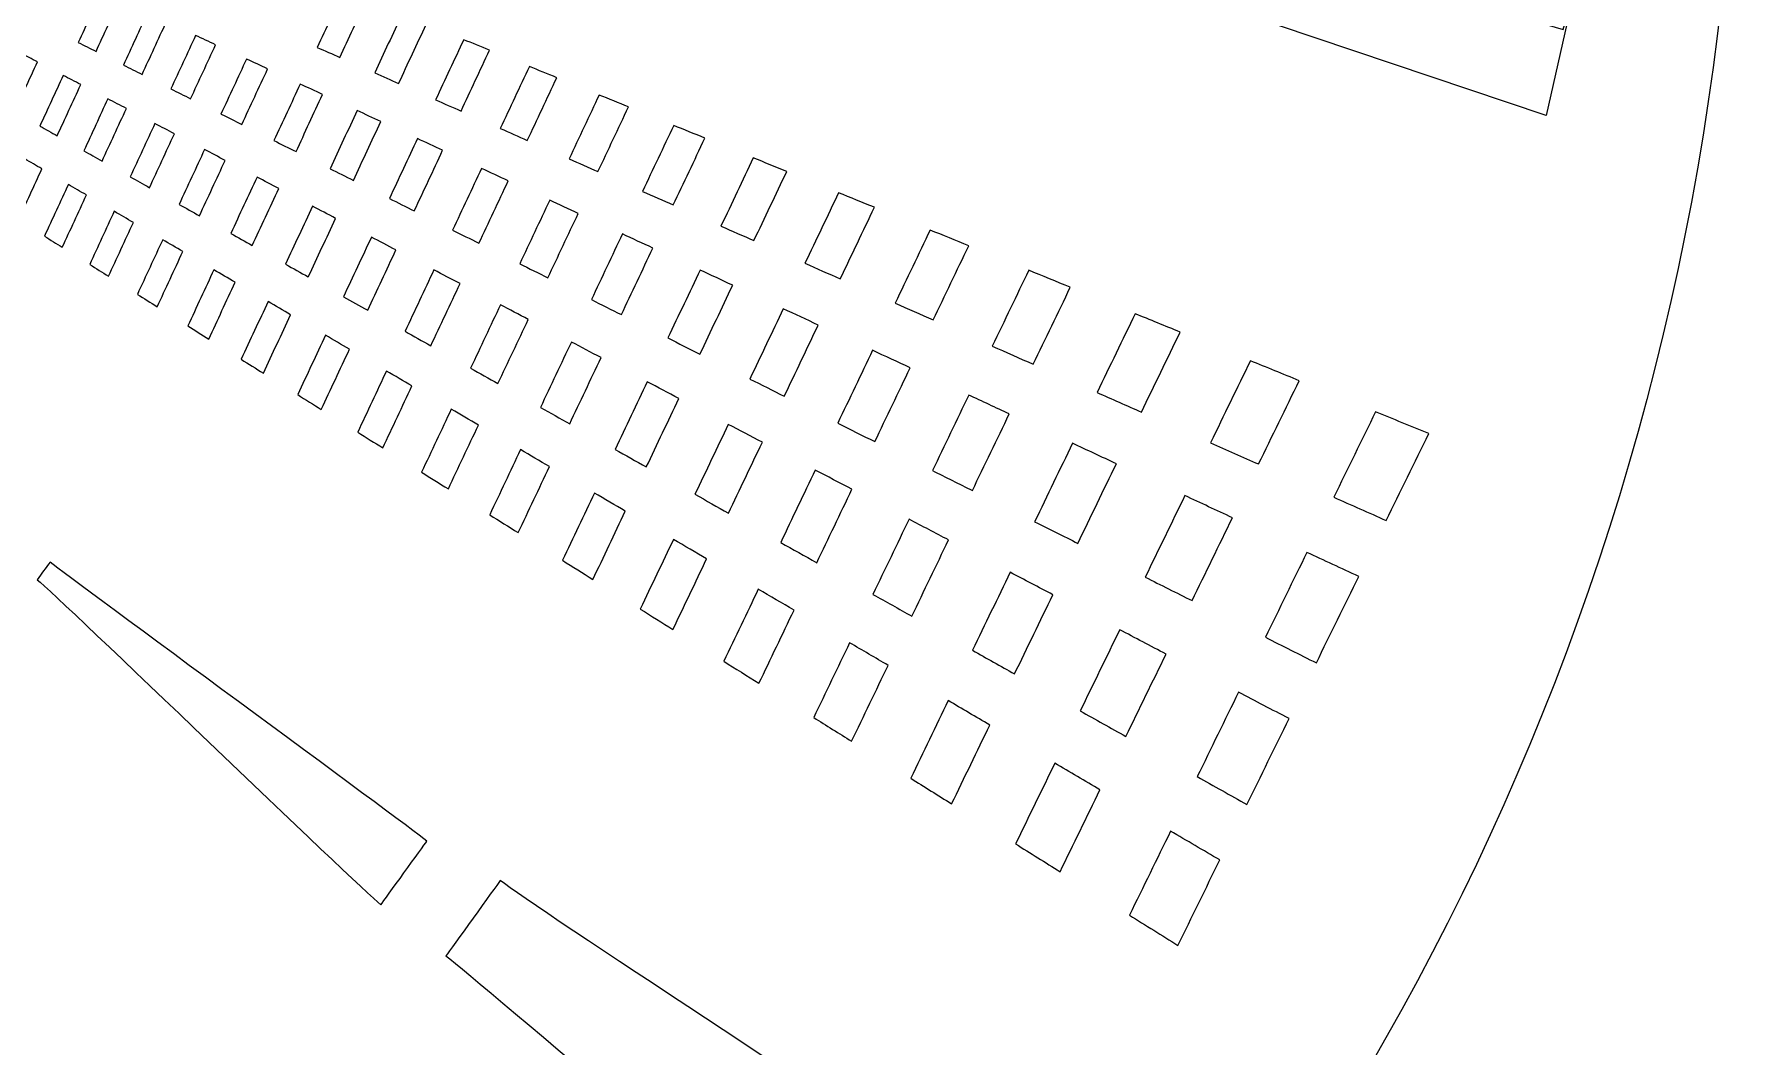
# Model space of a CAD drawing. Header units: millimetres. Extents: x -751 to 1411, y -446 to 1681.
# Drawn here: x -15.1 to 300, y -198.6 to -11.5 of the extents above; entities that cross this region are included whole.
import ezdxf

# ---------------------------------------------------------------- set-up
doc = ezdxf.new("R2010")
doc.units = ezdxf.units.MM
doc.header["$MEASUREMENT"] = 0
doc.layers.add('Layer 6', color=7, linetype='Continuous')

msp = doc.modelspace()

# ---------------------------------------------------------------- linework, layer by layer
at = {"layer": 'Layer 6', "lineweight": 0}
msp.add_lwpolyline([(147, 24.53), (267.55, -10.62), (268.82, -6.28), (148.39, 28.83), (151.05, 37.06), (273.14, 12.24), (264.38, -26.56), (143.62, 14.09), (147, 24.53)], dxfattribs=at)
for points in [[(-198.52, 551.4), (-477.55, 551.4), (-697.08, 331.88), (-697.08, 52.85), (-697.08, -226.18), (-477.55, -445.71), (-198.52, -445.71), (80.51, -445.71), (300.03, -226.18), (300.03, 52.85), (300.03, 331.88), (80.51, 551.4), (-198.52, 551.4)], [(0.7, -5.21), (-0.76, -8.37), (-2.22, -11.53), (-3.68, -14.7), (-4.77, -14.15), (-5.86, -13.6), (-6.96, -13.05), (-5.52, -9.92), (-4.07, -6.79), (-2.63, -3.66), (-1.52, -4.18), (-0.41, -4.69), (0.7, -5.21)], [(41.4, -15.8), (40, -15.19), (38.61, -14.57), (37.22, -13.96), (38.85, -10.46), (40.47, -6.97), (42.1, -3.48), (43.51, -4.05), (44.92, -4.63), (46.33, -5.2), (44.69, -8.74), (43.04, -12.27), (41.4, -15.8)], [(9.33, -9.22), (7.83, -12.47), (6.33, -15.71), (4.83, -18.96), (3.68, -18.38), (2.53, -17.8), (1.38, -17.23), (2.86, -14.02), (4.34, -10.8), (5.82, -7.59), (6.99, -8.14), (8.16, -8.68), (9.33, -9.22)], [(52.26, -20.61), (50.79, -19.96), (49.32, -19.31), (47.84, -18.65), (49.52, -15.06), (51.19, -11.47), (52.87, -7.87), (54.37, -8.48), (55.86, -9.09), (57.36, -9.7), (55.66, -13.34), (53.96, -16.97), (52.26, -20.61)], [(18.43, -13.45), (16.89, -16.79), (15.35, -20.12), (13.8, -23.45), (12.59, -22.84), (11.37, -22.23), (10.16, -21.63), (11.68, -18.33), (13.21, -15.03), (14.73, -11.73), (15.97, -12.31), (17.2, -12.88), (18.43, -13.45)], [(63.8, -25.71), (62.23, -25.02), (60.66, -24.33), (59.1, -23.63), (60.83, -19.93), (62.56, -16.23), (64.29, -12.53), (65.88, -13.18), (67.47, -13.83), (69.06, -14.47), (67.31, -18.22), (65.55, -21.96), (63.8, -25.71)], [(-21.8, -24.14), (-20.4, -21.1), (-19, -18.05), (-17.6, -15.01), (-16.57, -15.55), (-15.54, -16.09), (-14.51, -16.63), (-15.92, -19.7), (-17.34, -22.78), (-18.75, -25.86), (-19.77, -25.29), (-20.78, -24.71), (-21.8, -24.14)], [(28.04, -17.92), (26.45, -21.35), (24.86, -24.77), (23.27, -28.19), (21.99, -27.55), (20.71, -26.91), (19.42, -26.26), (20.99, -22.88), (22.57, -19.49), (24.14, -16.11), (25.44, -16.71), (26.74, -17.32), (28.04, -17.92)], [(76.05, -31.13), (74.39, -30.39), (72.72, -29.66), (71.06, -28.92), (72.85, -25.11), (74.64, -21.29), (76.43, -17.48), (78.12, -18.17), (79.81, -18.86), (81.5, -19.55), (79.68, -23.41), (77.87, -27.27), (76.05, -31.13)], [(-14.07, -28.49), (-12.63, -25.37), (-11.19, -22.24), (-9.75, -19.12), (-8.67, -19.69), (-7.59, -20.26), (-6.5, -20.83), (-7.96, -23.98), (-9.41, -27.13), (-10.86, -30.29), (-11.93, -29.69), (-13, -29.09), (-14.07, -28.49)], [(38.21, -22.65), (36.57, -26.17), (34.93, -29.69), (33.29, -33.21), (31.93, -32.53), (30.57, -31.85), (29.22, -31.17), (30.83, -27.69), (32.45, -24.21), (34.07, -20.73), (35.45, -21.37), (36.83, -22.01), (38.21, -22.65)], [(-5.93, -33.06), (-4.45, -29.85), (-2.98, -26.65), (-1.5, -23.45), (-0.36, -24.05), (0.78, -24.65), (1.93, -25.25), (0.43, -28.48), (-1.06, -31.72), (-2.56, -34.95), (-3.68, -34.32), (-4.81, -33.69), (-5.93, -33.06)], [(89.11, -36.9), (87.33, -36.12), (85.56, -35.33), (83.78, -34.55), (85.64, -30.62), (87.49, -26.68), (89.34, -22.75), (91.14, -23.48), (92.94, -24.22), (94.75, -24.95), (92.87, -28.94), (90.99, -32.92), (89.11, -36.9)], [(2.64, -37.87), (4.16, -34.58), (5.68, -31.3), (7.2, -28.01), (8.4, -28.64), (9.61, -29.28), (10.81, -29.91), (9.27, -33.23), (7.73, -36.55), (6.2, -39.87), (5.01, -39.2), (3.82, -38.54), (2.64, -37.87)], [(48.97, -27.65), (47.28, -31.28), (45.59, -34.9), (43.9, -38.52), (42.46, -37.8), (41.02, -37.08), (39.58, -36.36), (41.25, -32.78), (42.92, -29.2), (44.59, -25.62), (46.05, -26.3), (47.51, -26.97), (48.97, -27.65)], [(60.4, -32.96), (58.65, -36.69), (56.9, -40.43), (55.15, -44.16), (53.62, -43.39), (52.1, -42.63), (50.57, -41.86), (52.29, -38.17), (54.02, -34.49), (55.74, -30.8), (57.29, -31.52), (58.85, -32.24), (60.4, -32.96)], [(103.04, -43.06), (101.14, -42.23), (99.25, -41.39), (97.35, -40.55), (99.27, -36.49), (101.2, -32.43), (103.12, -28.37), (105.04, -29.15), (106.96, -29.93), (108.88, -30.72), (106.93, -34.83), (104.99, -38.95), (103.04, -43.06)], [(-16.85, -34.54), (-15.79, -35.16), (-14.74, -35.78), (-13.68, -36.4), (-15.13, -39.54), (-16.58, -42.68), (-18.03, -45.82), (-19.07, -45.17), (-20.11, -44.52), (-21.15, -43.87), (-19.72, -40.76), (-18.28, -37.65), (-16.85, -34.54)], [(11.68, -42.95), (13.25, -39.57), (14.81, -36.2), (16.38, -32.83), (17.65, -33.49), (18.92, -34.16), (20.19, -34.83), (18.61, -38.24), (17.02, -41.65), (15.44, -45.06), (14.19, -44.36), (12.93, -43.65), (11.68, -42.95)], [(117.94, -49.65), (115.91, -48.76), (113.88, -47.86), (111.85, -46.96), (113.85, -42.76), (115.84, -38.57), (117.83, -34.37), (119.89, -35.21), (121.95, -36.05), (124.01, -36.89), (121.98, -41.14), (119.96, -45.4), (117.94, -49.65)], [(72.54, -38.61), (70.73, -42.45), (68.92, -46.3), (67.11, -50.14), (65.49, -49.33), (63.86, -48.52), (62.24, -47.7), (64.02, -43.91), (65.8, -40.11), (67.59, -36.31), (69.24, -37.08), (70.89, -37.84), (72.54, -38.61)], [(-8.8, -39.26), (-7.68, -39.91), (-6.57, -40.57), (-5.45, -41.22), (-6.94, -44.44), (-8.43, -47.67), (-9.92, -50.89), (-11.02, -50.2), (-12.12, -49.52), (-13.21, -48.83), (-11.74, -45.64), (-10.27, -42.45), (-8.8, -39.26)], [(21.24, -48.32), (22.85, -44.85), (24.46, -41.38), (26.08, -37.91), (27.42, -38.62), (28.77, -39.32), (30.11, -40.03), (28.48, -43.54), (26.85, -47.04), (25.21, -50.55), (23.89, -49.81), (22.56, -49.06), (21.24, -48.32)], [(133.91, -56.72), (131.73, -55.76), (129.56, -54.79), (127.38, -53.83), (129.46, -49.49), (131.53, -45.14), (133.6, -40.8), (135.81, -41.7), (138.01, -42.6), (140.22, -43.5), (138.12, -47.9), (136.01, -52.31), (133.91, -56.72)], [(31.35, -54), (33.01, -50.43), (34.68, -46.86), (36.34, -43.3), (37.77, -44.04), (39.19, -44.79), (40.62, -45.54), (38.93, -49.15), (37.25, -52.75), (35.56, -56.36), (34.16, -55.57), (32.75, -54.79), (31.35, -54)], [(85.47, -44.62), (83.59, -48.59), (81.72, -52.56), (79.85, -56.52), (78.12, -55.66), (76.39, -54.79), (74.66, -53.92), (76.5, -50), (78.35, -46.09), (80.19, -42.17), (81.95, -42.99), (83.71, -43.8), (85.47, -44.62)], [(-0.31, -44.24), (0.87, -44.93), (2.04, -45.61), (3.22, -46.3), (1.68, -49.61), (0.15, -52.92), (-1.38, -56.23), (-2.54, -55.51), (-3.7, -54.78), (-4.85, -54.06), (-3.34, -50.79), (-1.82, -47.51), (-0.31, -44.24)], [(8.65, -49.49), (9.89, -50.22), (11.13, -50.94), (12.37, -51.67), (10.79, -55.07), (9.21, -58.47), (7.63, -61.87), (6.41, -61.1), (5.19, -60.34), (3.97, -59.58), (5.53, -56.21), (7.09, -52.85), (8.65, -49.49)], [(42.07, -60.02), (43.79, -56.35), (45.51, -52.67), (47.23, -49), (48.74, -49.8), (50.25, -50.59), (51.76, -51.38), (50.02, -55.1), (48.28, -58.81), (46.54, -62.53), (45.05, -61.69), (43.56, -60.86), (42.07, -60.02)], [(99.26, -51.03), (97.32, -55.13), (95.38, -59.23), (93.44, -63.33), (91.59, -62.4), (89.74, -61.48), (87.9, -60.55), (89.81, -56.51), (91.72, -52.46), (93.63, -48.42), (95.51, -49.29), (97.39, -50.16), (99.26, -51.03)], [(151.08, -64.31), (148.74, -63.27), (146.4, -62.24), (144.06, -61.2), (146.21, -56.7), (148.37, -52.2), (150.52, -47.7), (152.9, -48.67), (155.27, -49.64), (157.65, -50.61), (155.46, -55.17), (153.27, -59.74), (151.08, -64.31)], [(18.11, -55.04), (19.42, -55.81), (20.73, -56.58), (22.05, -57.34), (20.42, -60.84), (18.79, -64.33), (17.16, -67.83), (15.87, -67.02), (14.58, -66.21), (13.29, -65.4), (14.9, -61.95), (16.5, -58.49), (18.11, -55.04)], [(53.45, -66.41), (55.23, -62.63), (57.01, -58.85), (58.78, -55.06), (60.39, -55.91), (62, -56.75), (63.61, -57.59), (61.81, -61.42), (60.01, -65.25), (58.21, -69.08), (56.62, -68.19), (55.04, -67.3), (53.45, -66.41)], [(114.02, -57.9), (112, -62.13), (109.99, -66.37), (107.97, -70.61), (106, -69.62), (104.02, -68.63), (102.04, -67.63), (104.03, -63.45), (106.01, -59.27), (107.99, -55.09), (110, -56.03), (112.01, -56.96), (114.02, -57.9)], [(169.57, -72.49), (167.05, -71.37), (164.53, -70.26), (162.01, -69.14), (164.25, -64.47), (166.5, -59.8), (168.75, -55.13), (171.31, -56.18), (173.87, -57.22), (176.43, -58.27), (174.15, -63.01), (171.86, -67.75), (169.57, -72.49)], [(28.13, -60.91), (29.52, -61.72), (30.91, -62.54), (32.3, -63.35), (30.62, -66.95), (28.94, -70.54), (27.26, -74.14), (25.89, -73.28), (24.52, -72.43), (23.15, -71.57), (24.81, -68.02), (26.47, -64.46), (28.13, -60.91)], [(65.57, -73.22), (67.4, -69.32), (69.24, -65.41), (71.08, -61.51), (72.79, -62.41), (74.51, -63.31), (76.22, -64.21), (74.36, -68.16), (72.49, -72.11), (70.63, -76.06), (68.94, -75.11), (67.25, -74.17), (65.57, -73.22)], [(129.83, -65.25), (127.74, -69.63), (125.65, -74.02), (123.55, -78.41), (121.43, -77.34), (119.31, -76.28), (117.19, -75.22), (119.25, -70.9), (121.31, -66.57), (123.37, -62.25), (125.53, -63.25), (127.68, -64.25), (129.83, -65.25)], [(189.57, -81.33), (186.84, -80.13), (184.11, -78.92), (181.38, -77.71), (183.73, -72.86), (186.07, -68.01), (188.42, -63.16), (191.19, -64.29), (193.96, -65.42), (196.73, -66.55), (194.35, -71.48), (191.96, -76.4), (189.57, -81.33)], [(38.74, -67.13), (40.22, -68), (41.69, -68.86), (43.17, -69.73), (41.43, -73.43), (39.7, -77.13), (37.96, -80.83), (36.51, -79.93), (35.06, -79.02), (33.6, -78.11), (35.32, -74.45), (37.03, -70.79), (38.74, -67.13)], [(78.48, -80.47), (80.38, -76.44), (82.29, -72.41), (84.19, -68.39), (86.02, -69.35), (87.85, -70.31), (89.68, -71.26), (87.75, -75.35), (85.82, -79.43), (83.88, -83.51), (82.08, -82.49), (80.28, -81.48), (78.48, -80.47)], [(146.83, -73.15), (144.65, -77.7), (142.47, -82.24), (140.29, -86.79), (138.01, -85.65), (135.73, -84.5), (133.45, -83.36), (135.59, -78.88), (137.74, -74.4), (139.88, -69.92), (142.2, -71), (144.52, -72.08), (146.83, -73.15)], [(202.36, -86.99), (204.81, -81.94), (207.27, -76.89), (209.72, -71.85), (212.73, -73.07), (215.74, -74.3), (218.75, -75.53), (216.25, -80.66), (213.75, -85.79), (211.25, -90.92), (208.28, -89.61), (205.32, -88.3), (202.36, -86.99)], [(50.01, -73.74), (51.58, -74.66), (53.15, -75.58), (54.72, -76.5), (52.93, -80.32), (51.13, -84.13), (49.34, -87.95), (47.79, -86.98), (46.25, -86.02), (44.7, -85.05), (46.47, -81.28), (48.24, -77.51), (50.01, -73.74)], [(92.27, -88.22), (94.25, -84.06), (96.22, -79.89), (98.2, -75.73), (100.16, -76.76), (102.11, -77.78), (104.07, -78.81), (102.07, -83.03), (100.06, -87.25), (98.05, -91.47), (96.13, -90.38), (94.2, -89.3), (92.27, -88.22)], [(165.15, -81.67), (162.88, -86.39), (160.6, -91.1), (158.33, -95.82), (155.87, -94.59), (153.41, -93.36), (150.95, -92.13), (153.19, -87.48), (155.42, -82.83), (157.66, -78.18), (160.15, -79.35), (162.65, -80.51), (165.15, -81.67)], [(62, -80.77), (63.68, -81.76), (65.35, -82.74), (67.02, -83.72), (65.16, -87.65), (63.31, -91.59), (61.45, -95.52), (59.8, -94.49), (58.16, -93.46), (56.51, -92.43), (58.34, -88.55), (60.17, -84.66), (62, -80.77)], [(234.83, -101.35), (231.6, -99.92), (228.37, -98.49), (225.15, -97.07), (227.72, -91.81), (230.29, -86.55), (232.87, -81.29), (236.14, -82.62), (239.42, -83.96), (242.7, -85.3), (240.07, -90.65), (237.45, -96), (234.83, -101.35)], [(107.04, -96.51), (109.09, -92.21), (111.14, -87.9), (113.2, -83.6), (115.3, -84.7), (117.4, -85.8), (119.5, -86.9), (117.41, -91.27), (115.33, -95.63), (113.24, -100), (111.17, -98.84), (109.11, -97.67), (107.04, -96.51)], [(184.95, -90.87), (182.57, -95.77), (180.19, -100.68), (177.82, -105.58), (175.16, -104.25), (172.5, -102.92), (169.84, -101.58), (172.17, -96.76), (174.5, -91.93), (176.84, -87.1), (179.54, -88.36), (182.24, -89.62), (184.95, -90.87)], [(74.79, -88.27), (76.57, -89.32), (78.36, -90.36), (80.14, -91.41), (78.22, -95.47), (76.29, -99.54), (74.37, -103.6), (72.61, -102.5), (70.85, -101.4), (69.1, -100.3), (71, -96.29), (72.89, -92.28), (74.79, -88.27)], [(122.89, -105.42), (125.02, -100.96), (127.16, -96.5), (129.29, -92.04), (131.55, -93.22), (133.81, -94.41), (136.07, -95.59), (133.9, -100.12), (131.73, -104.64), (129.56, -109.16), (127.34, -107.91), (125.11, -106.67), (122.89, -105.42)], [(88.44, -96.28), (90.35, -97.4), (92.26, -98.52), (94.17, -99.64), (92.17, -103.84), (90.18, -108.04), (88.18, -112.24), (86.3, -111.06), (84.42, -109.89), (82.54, -108.71), (84.51, -104.57), (86.48, -100.42), (88.44, -96.28)], [(206.41, -100.85), (203.92, -105.95), (201.43, -111.06), (198.94, -116.16), (196.06, -114.71), (193.17, -113.27), (190.28, -111.82), (192.73, -106.8), (195.17, -101.78), (197.61, -96.76), (200.54, -98.12), (203.47, -99.49), (206.41, -100.85)], [(139.95, -115), (142.17, -110.37), (144.4, -105.75), (146.62, -101.12), (149.06, -102.4), (151.49, -103.68), (153.92, -104.95), (151.66, -109.65), (149.4, -114.34), (147.14, -119.04), (144.74, -117.69), (142.34, -116.34), (139.95, -115)], [(103.06, -104.85), (105.11, -106.05), (107.16, -107.25), (109.2, -108.45), (107.13, -112.8), (105.05, -117.14), (102.98, -121.49), (100.96, -120.23), (98.95, -118.97), (96.93, -117.71), (98.98, -113.42), (101.02, -109.14), (103.06, -104.85)], [(57.5, -160.59), (56.67, -161.7), (49.8, -171.25), (48.97, -172.36), (44.72, -168.93), (-10.32, -115.72), (-14.57, -112.29), (-13.77, -111.21), (-12.98, -110.13), (-12.18, -109.05), (-7.89, -112.45), (53.22, -157.19), (57.5, -160.59)], [(221.92, -127.66), (218.78, -126.09), (215.63, -124.52), (212.49, -122.94), (215.05, -117.71), (217.61, -112.48), (220.17, -107.25), (223.36, -108.73), (226.55, -110.22), (229.75, -111.7), (227.14, -117.02), (224.53, -122.34), (221.92, -127.66)], [(158.35, -125.34), (160.67, -120.53), (162.99, -115.73), (165.32, -110.93), (167.95, -112.31), (170.58, -113.69), (173.22, -115.07), (170.85, -119.95), (168.49, -124.83), (166.13, -129.7), (163.53, -128.25), (160.94, -126.79), (158.35, -125.34)], [(118.75, -114.05), (120.95, -115.34), (123.16, -116.63), (125.36, -117.92), (123.2, -122.43), (121.04, -126.93), (118.88, -131.43), (116.71, -130.08), (114.54, -128.72), (112.38, -127.37), (114.5, -122.93), (116.63, -118.49), (118.75, -114.05)], [(178.27, -136.53), (180.7, -131.53), (183.13, -126.54), (185.56, -121.54), (188.41, -123.04), (191.27, -124.54), (194.13, -126.04), (191.66, -131.11), (189.18, -136.19), (186.71, -141.26), (183.9, -139.68), (181.08, -138.11), (178.27, -136.53)], [(135.64, -123.95), (138.01, -125.34), (140.38, -126.73), (142.75, -128.13), (140.5, -132.8), (138.25, -137.47), (136, -142.14), (133.66, -140.68), (131.33, -139.22), (128.99, -137.76), (131.21, -133.16), (133.42, -128.55), (135.64, -123.95)], [(153.85, -134.63), (156.42, -136.14), (158.98, -137.64), (161.55, -139.15), (159.2, -144), (156.85, -148.85), (154.49, -153.71), (151.97, -152.13), (149.45, -150.55), (146.92, -148.97), (149.23, -144.19), (151.54, -139.41), (153.85, -134.63)], [(209.08, -153.83), (206.02, -152.11), (202.96, -150.4), (199.9, -148.68), (202.45, -143.47), (204.99, -138.27), (207.54, -133.07), (210.65, -134.7), (213.76, -136.33), (216.87, -137.96), (214.27, -143.25), (211.68, -148.54), (209.08, -153.83)], [(173.57, -146.19), (176.35, -147.83), (179.14, -149.46), (181.92, -151.09), (179.46, -156.14), (177, -161.19), (174.54, -166.24), (171.8, -164.52), (169.06, -162.81), (166.32, -161.1), (168.74, -156.13), (171.15, -151.16), (173.57, -146.19)], [(194.97, -158.75), (198, -160.52), (201.03, -162.3), (204.06, -164.07), (201.48, -169.34), (198.9, -174.6), (196.32, -179.86), (193.34, -178), (190.36, -176.13), (187.38, -174.27), (189.91, -169.1), (192.44, -163.92), (194.97, -158.75)], [(146.94, -218.78), (145.9, -220.1), (133.3, -240.13), (132.27, -241.45), (126.12, -236.49), (67.15, -186.73), (61.01, -181.77), (62, -180.5), (70.07, -169.15), (71.06, -167.88), (77.25, -172.79), (140.75, -213.87), (146.94, -218.78)]]:
    msp.add_open_spline(points, degree=3, knots=[0, 0, 0, 0, 1, 1, 1, 2, 2, 2, 3, 3, 3, 4, 4, 4, 4], dxfattribs=at)

doc.saveas('drawing.dxf')
